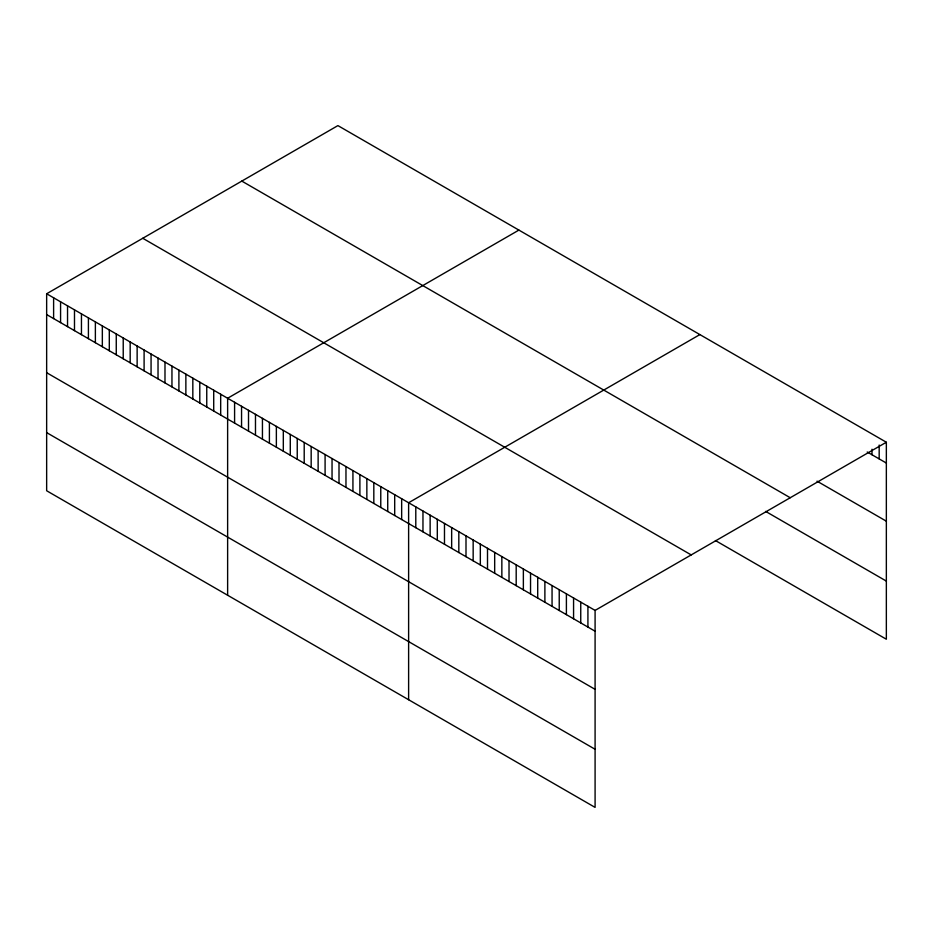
<?xml version="1.0" encoding="UTF-8"?>
<svg xmlns="http://www.w3.org/2000/svg" width="933" height="933" viewBox="0 0 933 933"><rect width="100%" height="100%" fill="white"/><g stroke="black" fill="none" stroke-linecap="round" stroke-linejoin="round"><path stroke-width="1.4" d="M46.65 293.767L595.091 610.404L595.091 807.395L46.65 490.758L46.65 293.767L337.909 125.605L886.35 442.242L886.35 639.233L715.424 540.545M518.9 230.089L227.629 398.251L227.629 595.254M699.878 334.585L408.619 502.747L408.619 699.738M595.091 610.404L886.35 442.242M867.224 452.004L886.35 463.048M817.016 481.16L886.35 521.185M241.799 181.095L790.228 497.732M765.62 511.389L886.35 581.096M142.772 238.277L691.201 554.913M46.65 314.573L595.091 631.209M46.65 372.71L595.091 689.347M46.65 432.62L595.091 749.257M879.178 445.041L879.178 458.908M872.005 449.216L872.005 454.768M587.918 606.263L587.918 627.069M580.746 602.123L580.746 622.917M573.573 597.983L573.573 618.777M566.401 593.843L566.401 614.637M559.229 589.703L559.229 610.497M552.056 585.562L552.056 606.357M544.884 581.422L544.884 602.217M537.711 577.27L537.711 598.076M530.539 573.13L530.539 593.936M523.366 568.99L523.366 589.796M516.194 564.85L516.194 585.656M509.021 560.71L509.021 581.516M501.849 556.569L501.849 577.375M494.677 552.429L494.677 573.235M487.504 548.289L487.504 569.095M480.332 544.149L480.332 564.955M473.159 540.009L473.159 560.815M465.999 535.869L465.999 556.674M458.826 531.728L458.826 552.534M451.654 527.588L451.654 548.394M444.481 523.448L444.481 544.254M437.309 519.308L437.309 540.114M430.136 515.168L430.136 535.974M422.964 511.027L422.964 531.833M415.791 506.887L415.791 527.693M401.656 498.723L401.656 519.529M394.694 494.712L394.694 515.506M387.731 490.688L387.731 511.494M380.769 486.664L380.769 507.47M373.818 482.653L373.818 503.458M366.856 478.629L366.856 499.435M359.893 474.617L359.893 495.411M352.931 470.594L352.931 491.399M345.968 466.57L345.968 487.376M339.006 462.558L339.006 483.364M332.043 458.535L332.043 479.34M325.092 454.523L325.092 475.317M318.13 450.499L318.13 471.305M311.167 446.475L311.167 467.281M304.205 442.464L304.205 463.269M297.242 438.44L297.242 459.246M290.28 434.428L290.28 455.222M283.317 430.405L283.317 451.21M276.366 426.381L276.366 447.187M269.404 422.369L269.404 443.175M262.441 418.346L262.441 439.151M255.479 414.334L255.479 435.128M248.516 410.31L248.516 431.116M241.554 406.287L241.554 427.092M234.591 402.275L234.591 423.081M220.678 394.239L220.678 415.033M213.715 390.216L213.715 411.021M206.753 386.204L206.753 406.998M199.79 382.18L199.79 402.986M192.828 378.157L192.828 398.962M185.865 374.145L185.865 394.939M178.903 370.121L178.903 390.927M171.952 366.109L171.952 386.903M164.989 362.086L164.989 382.892M158.027 358.062L158.027 378.868M151.064 354.05L151.064 374.844M144.102 350.027L144.102 370.833M137.139 346.015L137.139 366.809M130.177 341.991L130.177 362.797M123.226 337.968L123.226 358.773M116.263 333.956L116.263 354.762M109.301 329.932L109.301 350.738M102.338 325.92L102.338 346.714M95.376 321.897L95.376 342.703M88.413 317.873L88.413 338.679M81.451 313.861L81.451 334.667M74.488 309.838L74.488 330.644M67.538 305.826L67.538 326.62M60.575 301.802L60.575 322.608M53.613 297.779L53.613 318.585"/></g></svg>
